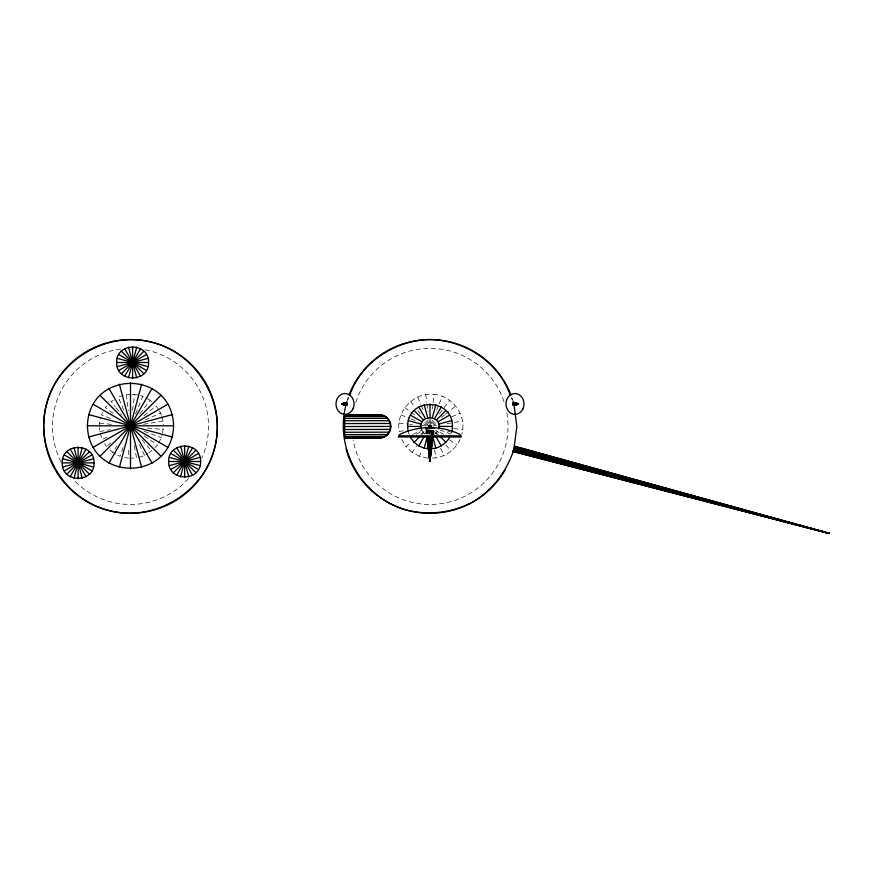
<?xml version="1.0" encoding="UTF-8"?>
<svg xmlns="http://www.w3.org/2000/svg" width="873" height="873" viewBox="0 0 873 873"><rect width="100%" height="100%" fill="white"/><g stroke="black" fill="none" stroke-linecap="round" stroke-linejoin="round"><path stroke-width="0.65" stroke-dasharray="4.37 3.27" d="M430.738 434.841L430.913 429.516M431.535 434.841L431.873 429.516M128.778 450.272L128.211 458.216L124.708 457.397M429.429 434.372L429.712 430.4M432.222 434.841L432.692 429.516L437.078 434.656M432.746 434.841L433.314 429.516M433.073 434.841L433.717 429.516M433.194 434.841L433.848 429.516M132.554 410.375L134.606 394.334L139.276 395.436M430.345 423.754L431.033 418.407M432.222 409.044L432.91 403.697M433.084 402.355L434.11 394.334C452.814 395.927 467.295 415.995 461.752 434.143M99.577 426.668L99.467 423.078L100.842 417.25M158.602 442.917L161.429 437.635L162.258 434.143M162.531 432.975L163.24 425.893M403.239 430.793L399.223 431.458C395.578 411.445 413.911 391.933 434.11 394.334M123.104 447.587L120.048 456.306L116.884 454.604M427.705 458.216L419.542 456.306L421.724 450.075M427.388 433.892L428.698 430.16M135.61 413.857L142.768 396.255L144.874 397.39M431.022 423.907L432.561 420.142M436.642 410.081L438.683 405.05M439.195 403.795L442.262 396.255M347.64 400.249L348.654 397.782M102.512 412.809L101.388 414.915L111.515 418.92M432.495 458.074C444.532 457.943 455.771 449.715 460.366 438.693M115.836 454.036L112.672 452.345L117.124 445.863M419.542 456.306L412.165 452.345L416.628 445.863M424.802 433.979L427.77 429.669M139.931 413.846L150.156 400.216L151.891 401.853M432.364 423.285L433.936 421.179M439.435 413.846L443.364 408.608M444.15 407.56L449.65 400.216M434.514 434.252L437.82 430.946L443.648 434.307M106.986 405.792L105.349 407.538L113.73 413.835M148.683 453.022L154.194 448.515M155.012 447.642L157.467 445.023L143.445 435.354M421.714 434.71L423.612 432.812L425.489 434.252M107.597 445.721L112.803 441.334M412.165 452.345L406.054 446.605L411.259 442.218M420.633 434.317L425.838 429.931M143.892 415.777L156.256 405.956L158.777 410.026M433.095 423.972L435.158 422.336M441.334 417.414L444.422 414.959M445.448 414.14L455.75 405.956M113.119 400.172L111.089 401.427L115.138 406.632M138.872 457.266L144.612 455.542L147.657 453.654M416.356 434.307L422.183 430.946L421.277 428.763M107.084 437.209L102.152 439.479L99.729 431.458L99.62 427.868M412.743 434.372L422.608 429.832M144.983 420.022L160.676 413.082L161.363 415.373M433.619 424.824L436.031 423.754M451.723 416.814L460.169 413.082M131.015 394.443L126.236 394.596L118.215 397.019L123.846 410.496M99.729 431.458L110.435 429.702M143.543 424.3L163.087 421.102L163.196 424.693M432.604 426.002L436.522 425.358M446.943 423.656L462.581 421.102M132.216 394.41L134.606 394.334M129.4 458.183L136.581 457.965L134.049 444.826M453.654 428.621L462.843 429.483M147.581 428.01L163.349 429.483M398.961 423.078L408.411 424.092M409.764 424.245L412.46 424.529M421.91 425.555L430.007 426.428M99.467 423.078L112.966 424.529M140.433 395.709L142.768 396.255M447.816 431.197L451.712 432.244M439.894 430.018L452.269 434.503M144.11 431.36L161.429 437.635M400.882 414.915L409.743 418.418M411.008 418.92L417.338 421.419M423.667 423.929L428.741 425.926M145.933 397.957L150.156 400.216M435.398 430.149L441.869 434.612M449.42 439.817L456.961 445.023M404.843 407.538L410.081 411.467M411.139 412.252L416.377 416.192M424.758 422.488L427.901 424.856M110.053 449.879L112.672 452.345M436.391 432.812L438.29 434.71M445.917 444.957L451.232 451.123M142.004 439.806L151.727 451.123M410.583 401.427L414.631 406.632M417.861 410.801L420.295 413.922M425.959 421.223L427.574 423.296M115.945 407.68L121.609 414.97M422.183 430.946L423.612 432.812M401.645 439.479L406.054 446.605M159.41 411.041L160.676 413.082M104.673 443.549L106.561 446.605M431.764 430.062L434.11 434.918M440.581 448.264L444.106 455.542M139.32 444.619L144.612 455.542M417.709 397.019L420.786 404.363M421.288 405.596L423.34 410.496M427.443 420.295L428.981 423.972M511.349 397.782L512.364 400.249M408.291 432.244L409.186 434.416M161.712 416.519L163.087 421.102M430.76 430.367L431.524 434.307M434.558 450.075L436.085 457.965M425.729 394.596L426.799 402.551M426.973 403.883L428.043 411.838M428.938 418.473L429.647 423.776M126.236 394.596L128.375 410.506M425.926 429.516L426.581 434.841M426.057 429.516L426.701 434.841M426.461 429.516L427.028 434.841M427.083 429.516L427.552 434.841M427.901 429.516L428.239 434.841M428.861 429.516L429.036 434.841M429.887 429.451L429.887 434.841M347.225 400.118A86.853 86.853 0 0 1 348.076 397.575M511.927 397.575A86.853 86.853 0 0 1 512.778 400.118M506.831 412.864A78.013 78.013 0 0 1 443.571 503.252A78.013 78.013 0 0 1 353.172 439.992M355.791 402.333A78.013 78.013 0 0 1 504.212 402.333M145.409 349.844A78.013 78.013 0 0 1 201.772 458.172M188.47 478.644A78.013 78.013 0 0 1 75.34 481.59M61.001 461.861A78.013 78.013 0 0 1 120.998 348.993"/><path stroke-width="1.31" d="M427.312 437.504L429.887 461.468L432.757 437.504L429.887 461.468L427.017 437.504L429.887 461.468L430.662 437.504M427.781 437.504L429.887 461.468L431.371 437.504M428.403 437.504L429.887 461.468L431.993 437.504M429.123 437.504L429.887 461.468L432.462 437.504M347.236 404.297L346.101 402.584L341.594 403.948C346.646 407.113 350.99 403.479 341.594 403.948L346.101 402.584M512.735 403.948L513.913 402.584L518.42 403.948C513.204 407.636 508.894 402.431 518.42 403.948L513.913 402.584M62.19 462.908C61.416 442.436 94.841 442.436 94.066 462.908C94.841 483.38 61.416 483.38 62.19 462.908L94.066 462.908M87.42 425.806C88.948 369.301 172.057 369.301 173.585 425.806C172.057 482.3 88.948 482.3 87.42 425.806L173.585 425.806M116.687 362.491C115.913 342.02 149.338 342.02 148.563 362.491C149.338 382.963 115.913 382.963 116.687 362.491L148.563 362.491M168.718 461.501C167.943 441.029 201.379 441.029 200.604 461.501C201.379 481.983 167.943 481.983 168.718 461.501L200.604 461.501M345.948 405.17C334.075 449.671 363.081 498.679 407.527 510.323C429.832 515.616 453.251 512.527 473.428 501.648C493.954 489.229 508.086 469.128 514.961 446.343L829.35 533.436L512.833 451.472M344.977 438.006L379.395 437.886C394.116 438.442 394.116 414.413 379.395 414.97L344.649 414.97L344.649 438.104M408.138 431.076C401.984 394.847 459.514 396.309 451.712 432.244M421.277 428.763C417.403 414.348 442.6 414.348 438.726 428.763M429.309 426.428C432.397 424.802 427.857 428.61 430.695 426.428M345.795 405.258L341.594 403.948L347.116 403.261L346.101 403.948L346.406 402.628L341.594 403.948L346.101 405.301M513.913 405.301L518.42 403.948L513.608 402.628L513.608 405.258L518.42 403.948L514.208 402.628M73.998 478.306L82.258 447.511M128.495 377.889L136.755 347.094M119.361 467.415L141.655 384.185M180.536 476.898L188.786 446.103M428.839 448.755L424.18 448.144L427.312 436.445M429.822 427.093L430.182 425.751M432.342 417.698L435.823 404.712M345.795 402.628L344.955 403.599L341.594 403.948L346.406 405.258M349.68 395.316C361.084 362.022 395.349 340.121 430.007 339.564C464.654 340.121 498.92 362.022 510.323 395.316M346.69 405.127L341.594 403.948L346.93 402.988L346.101 403.948L346.69 402.769L341.594 403.948L345.512 405.127M513.171 401.394A86.853 86.853 0 0 1 513.902 403.948L513.324 405.127L518.42 403.948L514.503 402.769M124.653 376.296L140.597 348.687M70.156 476.713L86.1 449.104M108.961 463.116L152.044 388.496M176.695 475.305L192.638 447.696M410.539 437.668L414.108 442.316L418.767 445.896L424.136 436.576M429.658 427.028L430.345 425.828M434.514 418.604L441.247 406.96M514.208 405.258L518.42 403.948L513.324 402.769L513.902 403.948L513.073 404.908L518.42 403.948L514.743 402.988M431.164 448.755C438.693 448.504 445.579 444.019 449.475 437.668M121.358 373.764L143.892 351.219M66.861 474.181L89.395 451.636M100.046 456.263L160.97 395.338M173.389 472.773L195.934 450.228M414.108 442.316L419.815 436.62M429.516 426.919L430.498 425.937M436.391 420.033L445.896 410.528M399.343 434.678C417.469 425.304 442.305 425.304 460.431 434.678M514.743 404.908L518.42 403.948L512.888 403.261L513.902 403.948L512.888 404.625L518.42 403.948L513.073 402.988L513.902 403.948L512.767 404.297L518.42 403.948L514.503 405.127M118.815 370.458L146.424 354.525M93.193 447.347L167.812 404.264M64.318 470.874L91.927 454.942M170.857 469.478L198.466 453.534M429.396 426.777L430.607 426.079M437.82 421.91L449.475 415.188M343.918 404.395L341.594 403.948L345.512 402.769M117.233 366.616L148.017 358.366M88.893 436.947L172.123 414.653M62.736 467.033L93.52 458.783M169.264 465.625L200.059 457.376M429.33 426.602L430.673 426.242M438.726 424.092L451.712 420.611M346.93 404.908L341.594 403.948L345.261 402.988M347.116 404.625L341.594 403.948L345.075 403.261M515.048 404.297L518.42 403.948L514.928 403.261M426.973 428.185L432.801 428.185M344.955 404.297L341.594 403.948L347.236 403.599M426.308 428.185L428.698 428.141M425.904 428.185L428.85 428.13M344.649 436.555L385.124 436.347M344.977 415.068L379.395 414.97A11.458 11.458 0 0 1 390.853 426.428A11.458 11.458 0 0 1 379.395 437.886L344.649 437.886M344.649 429.527L390.46 429.396M344.977 434.645L387.503 434.525M344.977 437.613L382.363 437.493M344.977 418.429L387.503 418.32M344.649 420.753L389.314 420.699M344.977 423.569L390.46 423.46M344.649 426.537L390.853 426.428M344.977 432.277L389.314 432.157M341.594 403.948L347.279 403.948M344.649 415.362L382.363 415.362M344.649 416.519L385.124 416.508M407.527 426.428L420.972 426.428M439.032 426.428L452.487 426.428M398.535 435.813L461.239 435.813M398.263 436.969L461.511 436.969M430.924 428.13L434.012 428.185M431.218 428.141L433.87 428.185M431.076 428.141L433.466 428.185M518.42 403.948L512.767 403.599L513.902 403.948M512.877 451.385L829.35 533.436L514.928 446.43M512.975 451.134L829.35 533.436L514.819 446.681M513.149 450.719L829.35 533.436L514.655 447.085M513.368 450.184L829.35 533.436L514.426 447.62M513.619 449.573L829.35 533.436L514.175 448.242M408.291 420.611L421.277 424.092M429.33 426.242L430.673 426.602M829.35 533.436L513.902 448.908L516.86 426.428L514.077 405.268M117.233 358.366L148.017 366.616M88.893 414.653L172.123 436.947M169.264 457.376L200.059 465.625M62.736 458.783L93.52 467.033M418.767 445.896L424.18 448.144M410.539 415.188L422.183 421.91M429.396 426.079L430.607 426.777M118.815 354.525L146.424 370.458M93.193 404.264L167.812 447.347M170.857 453.534L198.466 469.478M64.318 454.942L91.927 470.874M414.108 410.528L423.612 420.033M429.516 425.937L430.498 426.919M440.188 436.62L445.896 442.316M121.358 351.219L143.892 373.764M173.389 450.228L195.934 472.773M100.046 395.338L160.97 456.263M66.861 451.636L89.395 474.181M418.767 406.96L425.489 418.604M429.658 425.828L430.345 427.028M435.867 436.576L441.247 445.896M124.653 348.687L140.597 376.296M176.695 447.696L192.638 475.305M108.961 388.496L152.044 463.116M70.156 449.104L86.1 476.713M424.18 404.712L427.661 417.698M429.822 425.751L430.182 427.093M432.692 436.445L435.823 448.144M180.536 446.103L188.786 476.898M128.495 347.094L136.755 377.889M119.361 384.185L141.655 467.415M73.998 447.511L82.258 478.306M430.007 403.948L430.007 417.392M430.007 425.729L430.007 427.115M429.887 437.504L429.887 461.468M184.661 445.568L184.661 477.444M132.62 346.548L132.62 378.435M130.503 382.723L130.503 468.888M78.123 446.965L78.123 478.851M505.227 469.849A86.853 86.853 0 0 1 346.101 448.908M346.101 403.948A86.853 86.853 0 0 1 346.832 401.394M349.004 395.065A86.853 86.853 0 0 1 511 395.065M46.607 403.948C34.298 448.777 63.052 498.57 108.023 510.323C152.851 522.632 202.656 493.878 214.398 448.908C226.718 404.079 197.964 354.274 152.982 342.532C108.165 330.212 58.36 358.967 46.607 403.948M429.309 427.628A1.386 1.386 0 0 0 431.393 426.428A1.386 1.386 0 0 0 429.309 425.227A1.386 1.386 0 0 0 429.309 427.628M352.834 409.153A10.421 9.025 -90 0 0 345.01 393.527A10.421 9.025 -90 0 0 337.196 409.153A10.421 9.025 -90 0 0 352.834 409.153M522.807 409.153A10.421 9.025 -90 0 0 514.994 393.527A10.421 9.025 -90 0 0 507.18 409.153A10.421 9.025 -90 0 0 522.807 409.153M87.082 501.648A86.853 86.853 0 0 0 217.366 426.428A86.853 86.853 0 0 0 87.082 351.208A86.853 86.853 0 0 0 87.082 501.648"/></g></svg>
